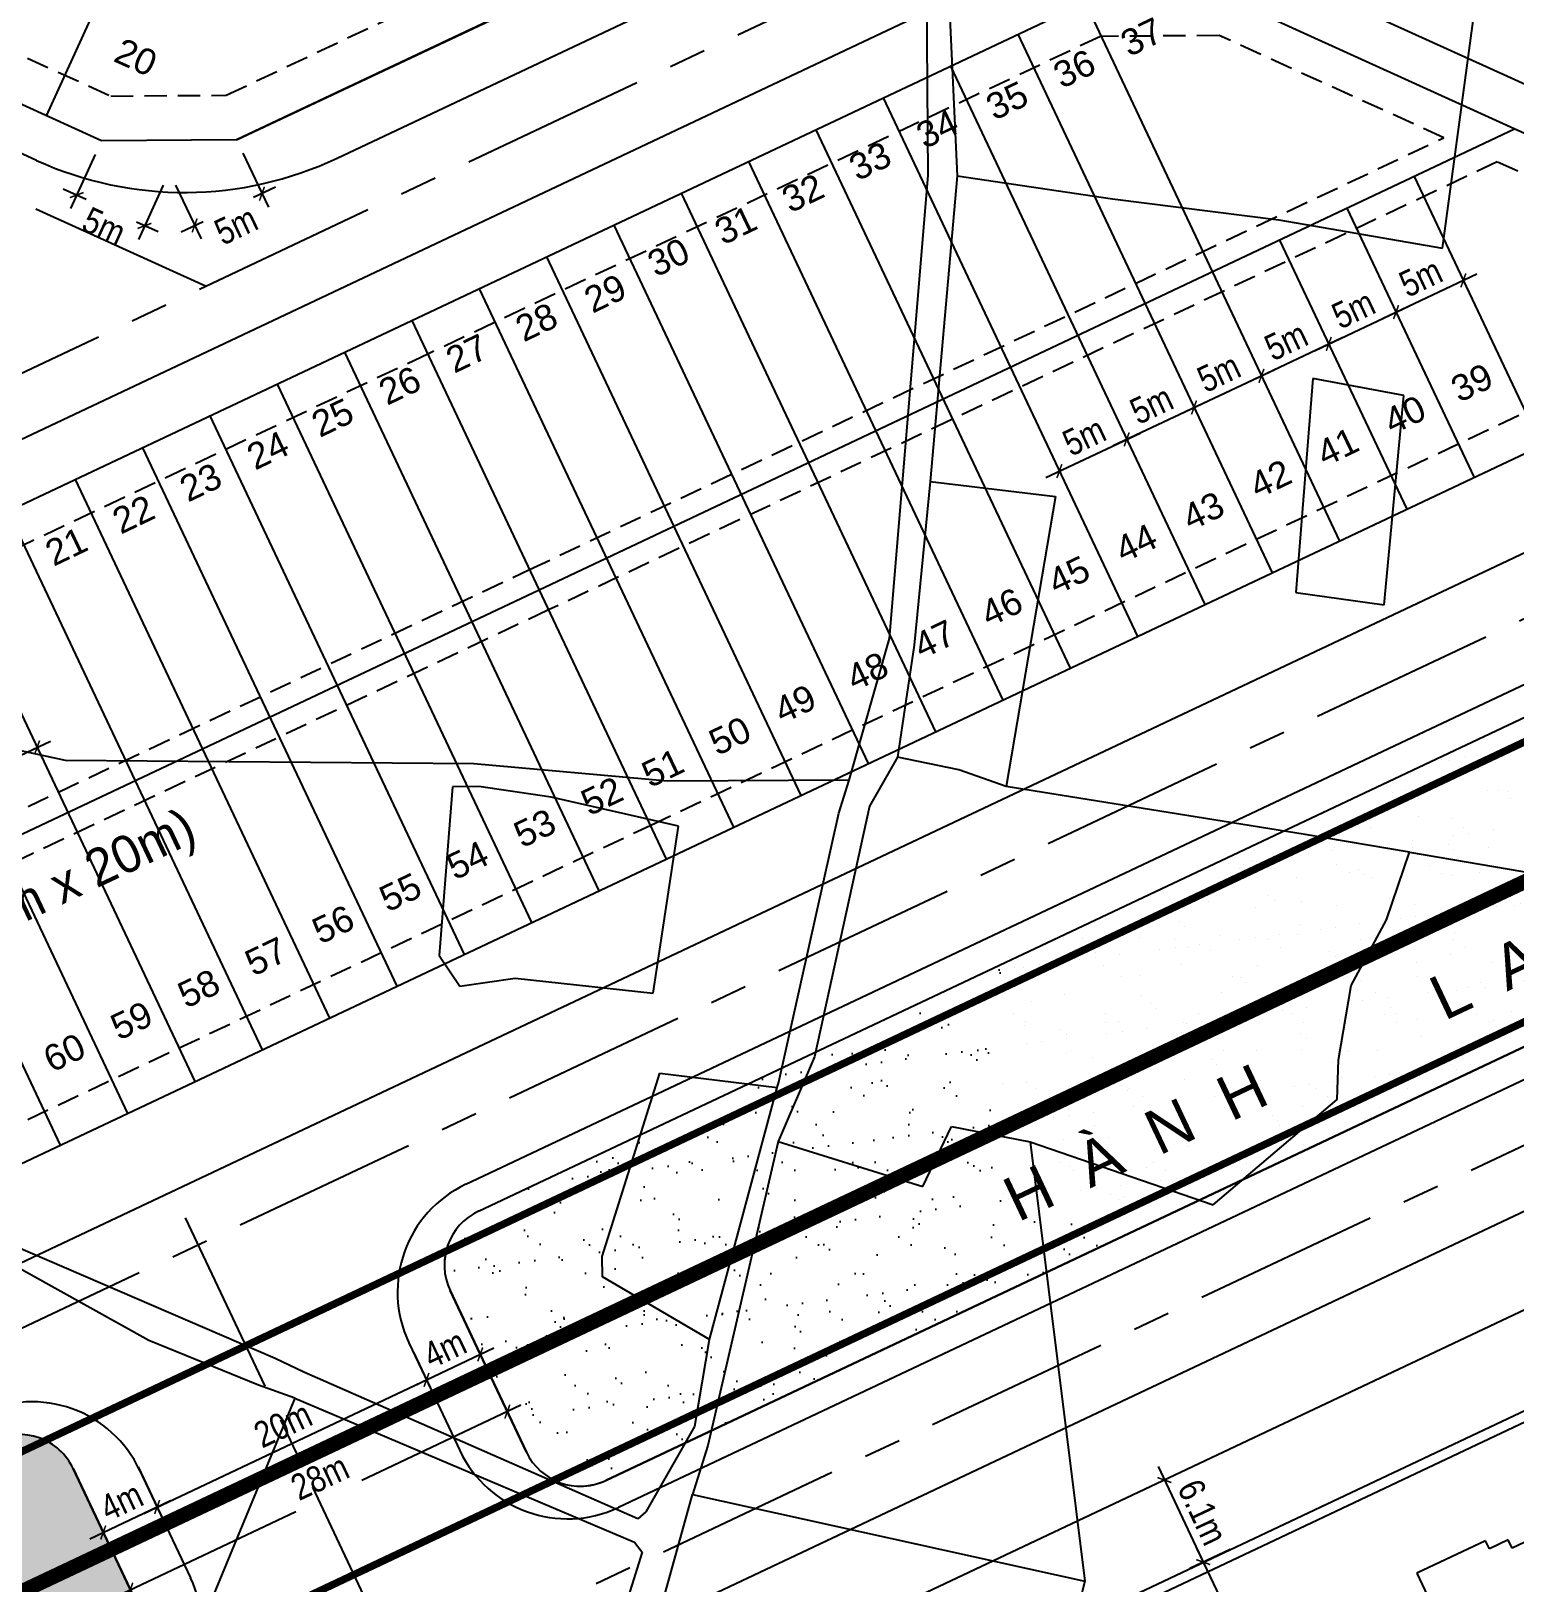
# Model space of a CAD drawing. Extents: x 597165 to 598689, y 1181586 to 1183364.
# Drawn here: x 597878.2 to 597977.8, y 1182843.1 to 1182947.3 of the extents above; entities that cross this region are included whole.
import ezdxf
from ezdxf.enums import TextEntityAlignment as Align

# ---------------------------------------------------------------- set-up
doc = ezdxf.new("R2010")
doc.units = 0
doc.header["$MEASUREMENT"] = 0
doc.linetypes.add('CENTER', pattern=[2, 1.25, -0.25, 0.25, -0.25])
doc.linetypes.add('DASHED', pattern=[0.75, 0.5, -0.25])
doc.layers.get('0').update_dxf_attribs({"linetype": 'CONTINUOUS'})
doc.layers.get('DEFPOINTS').update_dxf_attribs({"color": 8, "linetype": 'CONTINUOUS'})
for name, color, linetype in [('CGXD', 3, 'CONTINUOUS'), ('DIM-T', 7, 'CONTINUOUS'), ('DTEXT', 7, 'CONTINUOUS'), ('DTEXT-TENLO', 4, 'CONTINUOUS'), ('HA-CAY-XANH-KO', 3, 'CONTINUOUS'), ('NEN-HT', 8, 'CONTINUOUS'), ('NET-04', 4, 'CONTINUOUS'), ('NET-LENGOAI', 4, 'CONTINUOUS'), ('NET-LETRONG', 5, 'CONTINUOUS'), ('NET-LO-GIOI-DIEN-GIOI', 7, 'CENTER'), ('NET-PLO', 2, 'CONTINUOUS'), ('NET-RANH-DAT', 7, 'CONTINUOUS'), ('NET-TIM', 2, 'CENTER'), ('TEXT-SOLO', 7, 'CONTINUOUS')]:
    doc.layers.add(name, color=color, linetype=linetype)
doc.styles.add('AVO', font='VHELVEN.TTF')
doc.styles.add('VHEL-B', font='VHELVEB.TTF')
doc.styles.add('VHEL-C-R', font='VHELVCN.TTF')
doc.styles.add('VTIMES-R', font='VAPTIMN.TTF')
doc.dimstyles.new('TL1000', dxfattribs={"dimscale": 0, "dimtxt": 2, "dimasz": 0.7, "dimexe": 1, "dimexo": 1, "dimgap": 0.5, "dimtad": 1, "dimdec": 1, "dimzin": 12, "dimtxsty": 'VHEL-C-R', "dimblk1": 'ARCHTICK', "dimblk2": 'ARCHTICK', "dimsah": 1, "dimcen": -0.09, "dimdle": 1, "dimclrd": 256, "dimclre": 256, "dimclrt": 256, "dimazin": 3, "dimtfac": 0.005, "dimtdec": 1, "dimtix": 1, "dimtmove": 0, "dimatfit": 3, "dimtolj": 1, "dimtzin": 0})
pattern_1 = [(37.26582263, (0, 0), (-0.11023521, 3.854130278), [0, -3.04, 0, -3.4, 0, -3.25]), (7.26582263, (0, 0), (3.562592942, 5.629778284), [0, -1.64, 0, -2.74, 0, -1.05]), (327.26582263, (-2.46, 0.01), (6.228277961, -0.014137947), [0, -1, 0, -3.6, 0, -4.7]), (317.26582263, (-2.46, 0.01), (6.019377384, 1.73076346), [0, -0.5, 0, -2.36, 0, -2.7])]

# ---------------------------------------------------------------- blocks, each defined once
blk = doc.blocks.new('A$C48067FD1')
at = {"layer": 'NET-04', "linetype": 'CONTINUOUS'}
for p, q in [((2.2, 20), (3.6, 20)), ((2.2, 19.4), (2.2, 20)), ((3.6, 20.6), (11.6, 20.6)), ((3.6, 20), (3.6, 20.6)), ((11.6, 20.6), (11.6, 20)), ((11.6, 20), (13, 20)), ((13, 20), (13, 19.4)), ((17.4, 20), (18.8, 20)), ((17.4, 19.4), (17.4, 20)), ((18.8, 20.6), (26.8, 20.6)), ((18.8, 20), (18.8, 20.6)), ((26.8, 20.6), (26.8, 20)), ((26.8, 20), (28.2, 20)), ((28.2, 20), (28.2, 19.4)), ((1.4, 19.4), (2.2, 19.4)), ((1.4, 14.3), (1.4, 19.4)), ((13, 19.4), (13.8, 19.4)), ((13.8, 19.4), (13.8, 16.5)), ((16.6, 19.4), (17.4, 19.4)), ((16.6, 16.5), (16.6, 19.4)), ((28.2, 19.4), (29, 19.4)), ((29, 14.3), (29, 19.4)), ((13.8, 16.5), (16.6, 16.5)), ((0, 14.3), (1.4, 14.3)), ((0, 2.7), (0, 14.3)), ((30.4, 14.3), (29, 14.3)), ((30.4, 2.7), (30.4, 14.3)), ((1.4, 2.7), (0, 2.7)), ((1.4, 1.2), (1.4, 2.7)), ((11.8, 2.1), (11.8, 0)), ((18.6, 2.1), (11.8, 2.1)), ((18.6, 0), (18.6, 2.1)), ((29, 1.2), (29, 2.7)), ((29, 2.7), (30.4, 2.7)), ((5.3, 1.2), (1.4, 1.2)), ((5.3, 0.6), (5.3, 1.2)), ((25.1, 1.2), (25.1, 0.6)), ((29, 1.2), (25.1, 1.2)), ((6.7, 0.6), (5.3, 0.6)), ((6.7, 0), (6.7, 0.6)), ((23.7, 0.6), (23.7, 0)), ((25.1, 0.6), (23.7, 0.6)), ((11.8, 0), (6.7, 0)), ((23.7, 0), (18.6, 0))]:
    blk.add_line(p, q, dxfattribs=at)
blk = doc.blocks.new('_ARCHTICK')
at = {"color": 0, "linetype": 'BYBLOCK', "const_width": 0.15}
blk.add_lwpolyline([(-0.5, -0.5), (0.5, 0.5)], dxfattribs=at)
blk = doc.blocks.new('*D680')
at = {"linetype": 'BYBLOCK'}
for p, q in [((597868.79, 1182849.43), (597865.17, 1182847.72)), ((597865.65, 1182849.05), (597875.04, 1182829.16)), ((597877.33, 1182831.34), (597873.71, 1182829.64))]:
    blk.add_line(p, q, dxfattribs=at)
at = {"layer": 'DEFPOINTS', "color": 0, "linetype": 'BYBLOCK'}
for p in [(597869.69, 1182849.85), (597878.23, 1182831.77), (597874.62, 1182830.06)]:
    blk.add_point(p, dxfattribs=at)
at = {"linetype": 'BYBLOCK', "xscale": 0.7, "yscale": 0.7, "zscale": 0.7}
for p, rotation in [((597866.07, 1182848.15), 115.2825172527903), ((597874.62, 1182830.06), 295.2825172527903)]:
    blk.add_blockref('_ARCHTICK', p, dxfattribs=dict(at, rotation=rotation))
at = {"linetype": 'BYBLOCK', "insert": (597870.75, 1182842.76), "char_height": 1.75, "attachment_point": 5, "rotation": 295.2825, "style": 'VHEL-C-R'}
blk.add_mtext('\\A1;20m', dxfattribs=at)
blk = doc.blocks.new('*D669')
at = {"linetype": 'BYBLOCK'}
blk.add_line((597873.17, 1182896.64), (597879.5, 1182899.63), dxfattribs=at)
at = {"layer": 'DEFPOINTS', "color": 0, "linetype": 'BYBLOCK'}
for p in [(597878.59, 1182899.2), (597878.59, 1182899.2), (597874.07, 1182897.07)]:
    blk.add_point(p, dxfattribs=at)
at = {"linetype": 'BYBLOCK', "xscale": 0.7, "yscale": 0.7, "zscale": 0.7}
for p, rotation in [((597878.59, 1182899.2), 25.28251725573915), ((597874.07, 1182897.07), 205.2825172557392)]:
    blk.add_blockref('_ARCHTICK', p, dxfattribs=dict(at, rotation=rotation))
at = {"linetype": 'BYBLOCK', "insert": (597875.74, 1182899.39), "char_height": 1.75, "attachment_point": 5, "rotation": 25.2825, "style": 'VHEL-C-R'}
blk.add_mtext('\\A1;5m', dxfattribs=at)
blk = doc.blocks.new('*D668')
at = {"linetype": 'BYBLOCK'}
blk.add_line((597959.9, 1182923.74), (597966.23, 1182926.73), dxfattribs=at)
at = {"layer": 'DEFPOINTS', "color": 0, "linetype": 'BYBLOCK'}
for p in [(597965.33, 1182926.3), (597965.33, 1182926.3), (597960.81, 1182924.16)]:
    blk.add_point(p, dxfattribs=at)
at = {"linetype": 'BYBLOCK', "xscale": 0.7, "yscale": 0.7, "zscale": 0.7}
for p, rotation in [((597965.33, 1182926.3), 25.28251725573915), ((597960.81, 1182924.16), 205.2825172557392)]:
    blk.add_blockref('_ARCHTICK', p, dxfattribs=dict(at, rotation=rotation))
at = {"linetype": 'BYBLOCK', "insert": (597962.47, 1182926.49), "char_height": 1.75, "attachment_point": 5, "rotation": 25.2825, "style": 'VHEL-C-R'}
blk.add_mtext('\\A1;5m', dxfattribs=at)
blk = doc.blocks.new('*D667')
at = {"linetype": 'BYBLOCK'}
blk.add_line((597964.42, 1182925.87), (597970.75, 1182928.86), dxfattribs=at)
at = {"layer": 'DEFPOINTS', "color": 0, "linetype": 'BYBLOCK'}
for p in [(597969.85, 1182928.44), (597969.85, 1182928.44), (597965.33, 1182926.3)]:
    blk.add_point(p, dxfattribs=at)
at = {"linetype": 'BYBLOCK', "xscale": 0.7, "yscale": 0.7, "zscale": 0.7}
for p, rotation in [((597969.85, 1182928.44), 25.28251725573915), ((597965.33, 1182926.3), 205.2825172557392)]:
    blk.add_blockref('_ARCHTICK', p, dxfattribs=dict(at, rotation=rotation))
at = {"linetype": 'BYBLOCK', "insert": (597966.99, 1182928.63), "char_height": 1.75, "attachment_point": 5, "rotation": 25.2825, "style": 'VHEL-C-R'}
blk.add_mtext('\\A1;5m', dxfattribs=at)
blk = doc.blocks.new('*D666')
at = {"linetype": 'BYBLOCK'}
blk.add_line((597968.94, 1182928.01), (597975.27, 1182931), dxfattribs=at)
at = {"layer": 'DEFPOINTS', "color": 0, "linetype": 'BYBLOCK'}
for p in [(597974.37, 1182930.57), (597974.37, 1182930.57), (597969.85, 1182928.44)]:
    blk.add_point(p, dxfattribs=at)
at = {"linetype": 'BYBLOCK', "xscale": 0.7, "yscale": 0.7, "zscale": 0.7}
for p, rotation in [((597974.37, 1182930.57), 25.28251725573915), ((597969.85, 1182928.44), 205.2825172557392)]:
    blk.add_blockref('_ARCHTICK', p, dxfattribs=dict(at, rotation=rotation))
at = {"linetype": 'BYBLOCK', "insert": (597971.51, 1182930.76), "char_height": 1.75, "attachment_point": 5, "rotation": 25.2825, "style": 'VHEL-C-R'}
blk.add_mtext('\\A1;5m', dxfattribs=at)
blk = doc.blocks.new('*D665')
at = {"linetype": 'BYBLOCK'}
blk.add_line((597946.34, 1182917.33), (597952.67, 1182920.32), dxfattribs=at)
at = {"layer": 'DEFPOINTS', "color": 0, "linetype": 'BYBLOCK'}
for p in [(597951.76, 1182919.89), (597951.76, 1182919.89), (597947.24, 1182917.76)]:
    blk.add_point(p, dxfattribs=at)
at = {"linetype": 'BYBLOCK', "xscale": 0.7, "yscale": 0.7, "zscale": 0.7}
for p, rotation in [((597951.76, 1182919.89), 25.28251725573915), ((597947.24, 1182917.76), 205.2825172557392)]:
    blk.add_blockref('_ARCHTICK', p, dxfattribs=dict(at, rotation=rotation))
at = {"linetype": 'BYBLOCK', "insert": (597948.91, 1182920.09), "char_height": 1.75, "attachment_point": 5, "rotation": 25.2825, "style": 'VHEL-C-R'}
blk.add_mtext('\\A1;5m', dxfattribs=at)
blk = doc.blocks.new('*D664')
at = {"linetype": 'BYBLOCK'}
blk.add_line((597950.86, 1182919.47), (597957.19, 1182922.46), dxfattribs=at)
at = {"layer": 'DEFPOINTS', "color": 0, "linetype": 'BYBLOCK'}
for p in [(597956.28, 1182922.03), (597956.28, 1182922.03), (597951.76, 1182919.89)]:
    blk.add_point(p, dxfattribs=at)
at = {"linetype": 'BYBLOCK', "xscale": 0.7, "yscale": 0.7, "zscale": 0.7}
for p, rotation in [((597956.28, 1182922.03), 25.28251725573915), ((597951.76, 1182919.89), 205.2825172557392)]:
    blk.add_blockref('_ARCHTICK', p, dxfattribs=dict(at, rotation=rotation))
at = {"linetype": 'BYBLOCK', "insert": (597953.43, 1182922.22), "char_height": 1.75, "attachment_point": 5, "rotation": 25.2825, "style": 'VHEL-C-R'}
blk.add_mtext('\\A1;5m', dxfattribs=at)
blk = doc.blocks.new('*D663')
at = {"linetype": 'BYBLOCK'}
blk.add_line((597955.38, 1182921.6), (597961.71, 1182924.59), dxfattribs=at)
at = {"layer": 'DEFPOINTS', "color": 0, "linetype": 'BYBLOCK'}
for p in [(597960.81, 1182924.16), (597960.81, 1182924.16), (597956.28, 1182922.03)]:
    blk.add_point(p, dxfattribs=at)
at = {"linetype": 'BYBLOCK', "xscale": 0.7, "yscale": 0.7, "zscale": 0.7}
for p, rotation in [((597960.81, 1182924.16), 25.28251725573915), ((597956.28, 1182922.03), 205.2825172557392)]:
    blk.add_blockref('_ARCHTICK', p, dxfattribs=dict(at, rotation=rotation))
at = {"linetype": 'BYBLOCK', "insert": (597957.95, 1182924.36), "char_height": 1.75, "attachment_point": 5, "rotation": 25.2825, "style": 'VHEL-C-R'}
blk.add_mtext('\\A1;5m', dxfattribs=at)
blk = doc.blocks.new('*D545')
at = {"linetype": 'BYBLOCK'}
for p, q in [((597892.41, 1182939.11), (597894.12, 1182935.49)), ((597887.89, 1182936.97), (597889.6, 1182933.35)), ((597894.59, 1182936.82), (597893.12, 1182936.13)), ((597888.26, 1182933.83), (597889.75, 1182934.53))]:
    blk.add_line(p, q, dxfattribs=at)
at = {"layer": 'DEFPOINTS', "color": 0, "linetype": 'BYBLOCK'}
for p in [(597891.98, 1182940.01), (597887.46, 1182937.87), (597889.17, 1182934.26)]:
    blk.add_point(p, dxfattribs=at)
at = {"linetype": 'BYBLOCK', "xscale": 0.7, "yscale": 0.7, "zscale": 0.7}
for p, rotation in [((597893.69, 1182936.39), 25.28251725332665), ((597889.17, 1182934.26), 205.2825172533267)]:
    blk.add_blockref('_ARCHTICK', p, dxfattribs=dict(at, rotation=rotation))
at = {"linetype": 'BYBLOCK', "insert": (597891.95, 1182934.26), "char_height": 1.75, "attachment_point": 5, "rotation": 25.2825, "style": 'VHEL-C-R'}
blk.add_mtext('\\A1;5m', dxfattribs=at)
blk = doc.blocks.new('*D544')
at = {"linetype": 'BYBLOCK'}
for p, q in [((597882.49, 1182939.03), (597880.84, 1182935.39)), ((597880.34, 1182936.72), (597881.88, 1182936.02)), ((597887.05, 1182936.96), (597885.39, 1182933.32)), ((597886.71, 1182933.82), (597885.27, 1182934.48))]:
    blk.add_line(p, q, dxfattribs=at)
at = {"layer": 'DEFPOINTS', "color": 0, "linetype": 'BYBLOCK'}
for p in [(597882.91, 1182939.94), (597887.46, 1182937.87), (597881.25, 1182936.3)]:
    blk.add_point(p, dxfattribs=at)
at = {"linetype": 'BYBLOCK', "xscale": 0.7, "yscale": 0.7, "zscale": 0.7}
for p, rotation in [((597881.25, 1182936.3), 155.5524836866767), ((597885.8, 1182934.23), 335.5524836866767)]:
    blk.add_blockref('_ARCHTICK', p, dxfattribs=dict(at, rotation=rotation))
at = {"linetype": 'BYBLOCK', "insert": (597883.09, 1182934.19), "char_height": 1.75, "attachment_point": 5, "rotation": 335.5525, "style": 'VHEL-C-R'}
blk.add_mtext('\\A1;5m', dxfattribs=at)
blk = doc.blocks.new('*D531')
at = {"linetype": 'BYBLOCK'}
for p, q in [((597885.37, 1182850.9), (597887.08, 1182847.29)), ((597881.75, 1182849.19), (597883.46, 1182845.58)), ((597882.13, 1182846.05), (597887.55, 1182848.62))]:
    blk.add_line(p, q, dxfattribs=at)
at = {"layer": 'DEFPOINTS', "color": 0, "linetype": 'BYBLOCK'}
for p in [(597884.94, 1182851.81), (597881.33, 1182850.1), (597886.65, 1182848.19)]:
    blk.add_point(p, dxfattribs=at)
at = {"linetype": 'BYBLOCK', "xscale": 0.7, "yscale": 0.7, "zscale": 0.7}
for p, rotation in [((597886.65, 1182848.19), 25.2825172586635), ((597883.03, 1182846.48), 205.2825172586635)]:
    blk.add_blockref('_ARCHTICK', p, dxfattribs=dict(at, rotation=rotation))
at = {"linetype": 'BYBLOCK', "insert": (597884.25, 1182848.58), "char_height": 1.75, "attachment_point": 5, "rotation": 25.2825, "style": 'VHEL-C-R'}
blk.add_mtext('\\A1;4m', dxfattribs=at)
blk = doc.blocks.new('*D530')
at = {"linetype": 'BYBLOCK'}
for p, q in [((597903.86, 1182858.6), (597905.17, 1182855.83)), ((597885.75, 1182847.76), (597905.64, 1182857.16))]:
    blk.add_line(p, q, dxfattribs=at)
at = {"layer": 'DEFPOINTS', "color": 0, "linetype": 'BYBLOCK'}
for p in [(597903.43, 1182859.5), (597904.74, 1182856.73), (597884.94, 1182851.81)]:
    blk.add_point(p, dxfattribs=at)
at = {"linetype": 'BYBLOCK', "xscale": 0.7, "yscale": 0.7, "zscale": 0.7}
for p, rotation in [((597904.74, 1182856.73), 25.2825172586635), ((597886.65, 1182848.19), 205.2825172586635)]:
    blk.add_blockref('_ARCHTICK', p, dxfattribs=dict(at, rotation=rotation))
at = {"linetype": 'BYBLOCK', "insert": (597895.1, 1182853.72), "char_height": 1.75, "attachment_point": 5, "rotation": 25.2825, "style": 'VHEL-C-R'}
blk.add_mtext('\\A1;20m', dxfattribs=at)
blk = doc.blocks.new('*D529')
at = {"linetype": 'BYBLOCK'}
for p, q in [((597907.07, 1182861.15), (597908.78, 1182857.54)), ((597903.84, 1182856.31), (597909.26, 1182858.87))]:
    blk.add_line(p, q, dxfattribs=at)
at = {"layer": 'DEFPOINTS', "color": 0, "linetype": 'BYBLOCK'}
for p in [(597906.64, 1182862.06), (597903.43, 1182859.5), (597908.35, 1182858.44)]:
    blk.add_point(p, dxfattribs=at)
at = {"linetype": 'BYBLOCK', "xscale": 0.7, "yscale": 0.7, "zscale": 0.7}
for p, rotation in [((597908.35, 1182858.44), 25.2825172586635), ((597904.74, 1182856.73), 205.2825172586635)]:
    blk.add_blockref('_ARCHTICK', p, dxfattribs=dict(at, rotation=rotation))
at = {"linetype": 'BYBLOCK', "insert": (597905.96, 1182858.83), "char_height": 1.75, "attachment_point": 5, "rotation": 25.2825, "style": 'VHEL-C-R'}
blk.add_mtext('\\A1;4m', dxfattribs=at)
blk = doc.blocks.new('*D528')
at = {"linetype": 'BYBLOCK'}
for p, q in [((597907.07, 1182861.15), (597910.59, 1182853.69)), ((597911.07, 1182855.02), (597900.4, 1182849.98)), ((597881.75, 1182849.19), (597885.28, 1182841.73)), ((597883.94, 1182842.21), (597895.96, 1182847.89))]:
    blk.add_line(p, q, dxfattribs=at)
at = {"layer": 'DEFPOINTS', "color": 0, "linetype": 'BYBLOCK'}
for p in [(597906.64, 1182862.06), (597910.17, 1182854.6), (597881.33, 1182850.1)]:
    blk.add_point(p, dxfattribs=at)
at = {"linetype": 'BYBLOCK', "xscale": 0.7, "yscale": 0.7, "zscale": 0.7}
for p, rotation in [((597910.17, 1182854.6), 25.28251725243996), ((597884.85, 1182842.64), 205.28251725244)]:
    blk.add_blockref('_ARCHTICK', p, dxfattribs=dict(at, rotation=rotation))
at = {"linetype": 'BYBLOCK', "insert": (597897.58, 1182850.19), "char_height": 1.75, "attachment_point": 5, "rotation": 25.2825, "style": 'VHEL-C-R'}
blk.add_mtext('\\A1;28m', dxfattribs=at)
blk = doc.blocks.new('*D1172')
at = {"linetype": 'BYBLOCK'}
for p, q in [((597953.87, 1182850.91), (597957.33, 1182843.58)), ((597955.19, 1182850.43), (597955.2, 1182850.43)), ((597957.8, 1182844.91), (597957.81, 1182844.91))]:
    blk.add_line(p, q, dxfattribs=at)
at = {"layer": 'DEFPOINTS', "color": 0, "linetype": 'BYBLOCK'}
for p in [(597954.29, 1182850), (597956.89, 1182844.48), (597956.9, 1182844.49)]:
    blk.add_point(p, dxfattribs=at)
at = {"linetype": 'BYBLOCK', "xscale": 0.7, "yscale": 0.7, "zscale": 0.7}
for p, rotation in [((597954.3, 1182850), 115.28251725415), ((597956.9, 1182844.49), 295.28251725415)]:
    blk.add_blockref('_ARCHTICK', p, dxfattribs=dict(at, rotation=rotation))
at = {"linetype": 'BYBLOCK', "insert": (597956.86, 1182847.84), "char_height": 1.75, "attachment_point": 5, "rotation": 295.2825, "style": 'VHEL-C-R'}
blk.add_mtext('\\A1;6.1m', dxfattribs=at)
blk = doc.blocks.new('*D1059')
at = {"linetype": 'BYBLOCK'}
for p, q in [((597956.48, 1182845.39), (597991.41, 1182771.43)), ((597958.71, 1182845.34), (597956, 1182844.06)), ((597992.79, 1182773.19), (597990.08, 1182771.9))]:
    blk.add_line(p, q, dxfattribs=at)
at = {"layer": 'DEFPOINTS', "color": 0, "linetype": 'BYBLOCK'}
for p in [(597959.62, 1182845.77), (597993.7, 1182773.61), (597990.98, 1182772.33)]:
    blk.add_point(p, dxfattribs=at)
at = {"linetype": 'BYBLOCK', "xscale": 0.7, "yscale": 0.7, "zscale": 0.7}
for p, rotation in [((597956.9, 1182844.49), 115.2825172540889), ((597990.98, 1182772.33), 295.282517254089)]:
    blk.add_blockref('_ARCHTICK', p, dxfattribs=dict(at, rotation=rotation))
at = {"linetype": 'BYBLOCK', "insert": (597975.2, 1182809), "char_height": 1.75, "attachment_point": 5, "rotation": 295.2825, "style": 'VHEL-C-R'}
blk.add_mtext('\\A1;79.8m', dxfattribs=at)

msp = doc.modelspace()

# ---------------------------------------------------------------- hatches: boundary and pattern name
at = {"layer": 'HA-CAY-XANH-KO'}
h = msp.add_hatch(dxfattribs=at)
h.set_pattern_fill('AR-SAND', color=256, scale=2, angle=359.765823, style=0)
h.set_pattern_definition(pattern_1)
h.paths.add_polyline_path([(598082.6448, 1182939.3787, 0.41421224), (598069.3319, 1182944.15), (598048.3124, 1182934.2219, 0.02546966), (598050.8535, 1182924.3629)])
h.paths.add_polyline_path([(598050.8535, 1182924.3629, 0.02511274), (598054.3279, 1182914.9446), (598077.8735, 1182926.0657, 0.41421489), (598082.6448, 1182939.3787)])
h.paths.add_polyline_path([(597944.5058, 1182865.2579), (598087.8714, 1182932.973), (598084.9217, 1182939.2181), (597941.5561, 1182871.503)], flags=9)
h = msp.add_hatch(dxfattribs=at)
h.set_pattern_fill('AR-SAND', color=256, scale=2, angle=359.765823, style=0)
h.set_pattern_definition(pattern_1)
h.paths.add_polyline_path([(598025.4935, 1182923.4441), (598035.4046, 1182906.0066), (598054.3279, 1182914.9446, -0.05061477), (598048.3124, 1182934.2219)], flags=17)
h.paths.add_polyline_path([(597944.5058, 1182865.2579), (598087.8714, 1182932.973), (598084.9217, 1182939.2181), (597941.5561, 1182871.503)], flags=9)
h = msp.add_hatch(dxfattribs=at)
h.set_pattern_fill('AR-SAND', color=256, scale=2, angle=359.765823, style=0)
h.set_pattern_definition(pattern_1)
h.paths.add_polyline_path([(597908.2319, 1182868.0585, 0.41421356), (597906.3234, 1182862.7333), (597908.8858, 1182857.308), (597911.4483, 1182851.8828, 0.29013232), (597915.0651, 1182849.5911, 0.00000458), (597915.0652, 1182849.5911, 0.11076471), (597916.7735, 1182849.9742), (598038.4375, 1182907.4391, -0.05033589), (598028.2419, 1182924.7422)])
h = msp.add_hatch(dxfattribs=at)
h.set_pattern_fill('AR-SAND', color=256, scale=2, angle=359.765823, style=0)
h.set_pattern_definition(pattern_1)
edge = h.paths.add_edge_path()
edge.add_arc((597689.012, 1182746.8206), 4, 205.282517, 295.282517)
edge.add_line((597690.7203, 1182743.2037), (597884.2218, 1182834.5993))
edge.add_arc((597882.5135, 1182838.2161), 4, 295.282517, 385.282517)
edge.add_line((597886.1304, 1182839.9245), (597881.0054, 1182850.775))
edge.add_arc((597877.3885, 1182849.0667), 4, 25.282517, 115.282517)
edge.add_line((597875.6802, 1182852.6835), (597682.1786, 1182761.288))
edge.add_arc((597683.887, 1182757.6711), 4, 115.282517, 205.282517)
edge.add_line((597680.2701, 1182755.9628), (597682.8326, 1182750.5375))
edge.add_line((597682.8326, 1182750.5375), (597685.3951, 1182745.1123))

# ---------------------------------------------------------------- linework, layer by layer
at = {"layer": 'CGXD', "linetype": 'DASHED', "ltscale": 3}
for points in [[(597770.6029, 1183010.7728), (597765.737, 1183000.0696), (597767.3469, 1182995.7757), (597883.5474, 1182942.9486), (597891.2975, 1182943.005), (597905.2115, 1182949.577)], [(597973.0614, 1182940.1516), (597957.9705, 1182947.0122), (597950, 1182946.9541), (597904.8236, 1182925.6161), (597846.7389, 1182898.1813), (597788.2122, 1182870.5377), (597786.5253, 1182865.8309), (597791.8487, 1182854.5604), (597853.5722, 1182883.7139), (597911.6569, 1182911.1487)], [(597919.7714, 1182893.9687), (597988.3135, 1182926.3428), (597988.2632, 1182933.2405), (597976.6406, 1182938.5244), (597912.9381, 1182908.4361), (597854.8534, 1182881.0013), (597793.1299, 1182851.8477), (597798.4533, 1182840.5772), (597803.1601, 1182838.8903), (597861.6867, 1182866.5339)]]:
    msp.add_lwpolyline(points, close=True, dxfattribs=at)
at = {"layer": 'NEN-HT', "linetype": 'CONTINUOUS'}
for p, q in [((597972.97, 1182932.73), (597978.67, 1182974.91)), ((597938.42, 1182937.61), (597938.32, 1182954.34)), ((597939.63, 1182954.06), (597940.37, 1182937.59)), ((597935.84, 1182906.52), (597938.42, 1182937.61)), ((597940.37, 1182937.59), (597938.56, 1182917.06)), ((597940.37, 1182937.59), (597950.8, 1182936.04)), ((597950.8, 1182936.04), (597961.97, 1182934.64)), ((597961.97, 1182934.64), (597972.97, 1182932.73)), ((597964.27, 1182923.98), (597963.13, 1182909.61)), ((597970.37, 1182922.84), (597964.27, 1182923.98)), ((597969.05, 1182908.77), (597970.37, 1182922.84)), ((597938.56, 1182917.06), (597937.48, 1182906.07)), ((597938.56, 1182917.06), (597946.97, 1182916.05)), ((597946.97, 1182916.05), (597943.66, 1182896.58)), ((597963.13, 1182909.61), (597969.05, 1182908.77)), ((597933.12, 1182897.01), (597935.84, 1182906.52)), ((597937.48, 1182906.07), (597936.37, 1182898.54)), ((597880.49, 1182898.33), (597868.67, 1182900.9)), ((597936.37, 1182898.54), (597934.48, 1182895.27)), ((597940.48, 1182897.7), (597936.37, 1182898.54)), ((597907.92, 1182898.1), (597880.49, 1182898.33)), ((597920.92, 1182896.93), (597907.92, 1182898.1)), ((597943.66, 1182896.58), (597940.48, 1182897.7)), ((597906.49, 1182896.56), (597905.59, 1182885.24)), ((597908.26, 1182896.58), (597906.49, 1182896.56)), ((597913.12, 1182895.87), (597908.26, 1182896.58)), ((597933.12, 1182897.01), (597920.92, 1182896.93)), ((597932.42, 1182894.78), (597933.12, 1182897.01)), ((597963.74, 1182893.36), (597943.66, 1182896.58)), ((597921.66, 1182893.92), (597913.12, 1182895.87)), ((597928.39, 1182876.74), (597932.42, 1182894.78)), ((597934.48, 1182895.27), (597930.8, 1182878.43)), ((597919.96, 1182882.71), (597921.66, 1182893.92)), ((597970.76, 1182892.17), (597963.74, 1182893.36)), ((597969.2, 1182887.62), (597970.76, 1182892.17)), ((597970.76, 1182892.17), (597985.79, 1182889.61)), ((597966.83, 1182883.21), (597969.2, 1182887.62)), ((597905.59, 1182885.24), (597906.97, 1182883.18)), ((597906.97, 1182883.18), (597910.7, 1182883.71)), ((597910.7, 1182883.71), (597919.96, 1182882.71)), ((597965.99, 1182878.23), (597966.83, 1182883.21)), ((597930.8, 1182878.43), (597928.36, 1182872.73)), ((597965.89, 1182875.57), (597965.99, 1182878.23)), ((597916.54, 1182865.02), (597920.4, 1182877.32)), ((597920.4, 1182877.32), (597928.29, 1182876.37)), ((597928.29, 1182876.37), (597928.39, 1182876.74)), ((597923.74, 1182859.43), (597928.29, 1182876.37)), ((597957.57, 1182868.48), (597965.89, 1182875.57)), ((597938.08, 1182869.72), (597939.99, 1182873.75)), ((597939.99, 1182873.75), (597945.27, 1182872.72)), ((597928.36, 1182872.73), (597923.63, 1182852.33)), ((597928.36, 1182872.73), (597938.08, 1182869.72)), ((597945.27, 1182872.72), (597957.57, 1182868.48)), ((597945.27, 1182872.72), (597948.96, 1182843.2)), ((597894.58, 1182858.17), (597863.14, 1182871.71)), ((597886.1, 1182859.38), (597875.58, 1182865.22)), ((597916.56, 1182863.65), (597916.54, 1182865.02)), ((597923.74, 1182859.43), (597916.56, 1182863.65)), ((597893.46, 1182856.37), (597886.1, 1182859.38)), ((597923.73, 1182859.42), (597922.73, 1182853.59)), ((597923.74, 1182859.43), (597923.73, 1182859.42)), ((597896.51, 1182857.25), (597894.58, 1182858.17)), ((597918.93, 1182847.4), (597896.51, 1182857.25)), ((597895.89, 1182855.49), (597893.46, 1182856.37)), ((597895.89, 1182855.49), (597888.96, 1182838.73)), ((597895.89, 1182855.49), (597918.7, 1182845.82)), ((597922.73, 1182853.59), (597919.48, 1182847.86)), ((597923.63, 1182852.33), (597922.6, 1182849.04)), ((597920.66, 1182842), (597922.6, 1182849.04)), ((597922.6, 1182849.04), (597948.96, 1182843.2)), ((597919.48, 1182847.86), (597918.93, 1182847.4)), ((597918.7, 1182845.82), (597919.22, 1182845.16)), ((597919.22, 1182845.16), (597879.42, 1182717.18)), ((597948.96, 1182843.2), (597947.11, 1182836.05))]:
    msp.add_line(p, q, dxfattribs=at)
at = {"layer": 'NET-04', "color": 2}
msp.add_line((597923.9515, 1182828.9234), (598061.6631, 1182893.968), dxfattribs=at)
at = {"layer": 'NET-04'}
msp.add_line((597924.8834, 1182828.5894), (598060.6962, 1182892.7371), dxfattribs=at)
at = {"layer": 'NET-LENGOAI', "ltscale": 20}
for p, q in [((597878.5514, 1182938.6289), (597763.7326, 1182990.8279)), ((597898.734, 1182938.776), (597927.5812, 1182952.4012)), ((597784.4999, 1182875.9729), (597942.6773, 1182950.684)), ((597996.6749, 1182935.4581), (597962.8599, 1182950.8311)), ((597907.3777, 1182869.8669), (598068.4777, 1182945.9584)), ((598078.7277, 1182924.2573), (597917.6277, 1182848.1658)), ((597805.854, 1182830.7622), (597996.7807, 1182920.9416)), ((597992.025, 1182874.458), (597916.9754, 1182839.0102)), ((597903.5607, 1182859.2166), (597905.269, 1182855.5997)), ((597905.269, 1182855.5997), (597906.9773, 1182851.9829)), ((597885.4764, 1182850.6749), (597888.8931, 1182843.4412))]:
    msp.add_line(p, q, dxfattribs=at)
for centre, radius, start, end in [((597888.4841, 1182960.4771), 24, 245.552484, 295.282517), ((597910.7944, 1182862.6332), 8, 115.282517, 205.282517), ((597878.2427, 1182847.2583), 8, 25.282517, 115.282517), ((597914.211, 1182855.3995), 8, 205.282517, 295.282517), ((597881.6594, 1182840.0246), 8, 295.282517, 25.282517)]:
    msp.add_arc(centre, radius, start, end, dxfattribs=at)
at = {"layer": 'NET-LETRONG', "ltscale": 20}
for p, q in [((597882.9079, 1182939.9438), (597764.9741, 1182993.5589)), ((597990.7515, 1182934.8555), (597958.5035, 1182949.5161)), ((597891.9807, 1182940.0099), (597882.9079, 1182939.9438))]:
    msp.add_line(p, q, dxfattribs=at)
at = {"layer": 'NET-LETRONG'}
for p, q in [((597891.9807, 1182940.0099), (597924.0117, 1182955.1389)), ((597924.0117, 1182955.1389), (597891.9807, 1182940.0099)), ((597903.7559, 1182927.8767), (597949.4307, 1182949.45)), ((597908.2319, 1182868.0585), (598069.3319, 1182944.15)), ((597844.982, 1182900.1163), (597903.7559, 1182927.8767)), ((598077.8735, 1182926.0657), (597916.7735, 1182849.9742)), ((597916.7735, 1182849.9742), (598077.8735, 1182926.0657)), ((597920.8391, 1182891.7082), (597990.825, 1182924.7642)), ((597862.0653, 1182863.9478), (597920.8391, 1182891.7082)), ((598012.6718, 1182877.5744), (597920.4421, 1182834.012)), ((597905.9402, 1182864.4417), (597905.9402, 1182864.4416)), ((597906.3234, 1182862.7333), (597908.8858, 1182857.308)), ((597908.8858, 1182857.308), (597906.3234, 1182862.7333)), ((597908.8858, 1182857.308), (597911.4483, 1182851.8828)), ((597911.4483, 1182851.8828), (597908.8858, 1182857.308)), ((597881.0054, 1182850.775), (597886.1304, 1182839.9245)), ((597886.1304, 1182839.9245), (597881.0054, 1182850.775))]:
    msp.add_line(p, q, dxfattribs=at)
for centre, start, end in [((597909.9402, 1182864.4416), 115.282517, 205.282517), ((597909.9402, 1182864.4416), 166.60033, 179.999973), ((597909.9402, 1182864.4416), 166.60033, 179.999781), ((597909.9402, 1182864.4416), 166.60033, 180.000656), ((597909.9402, 1182864.4416), 179.999836, 180.000164), ((597909.9402, 1182864.4416), 180.000076, 180.000623), ((597877.3885, 1182849.0667), 25.282517, 115.282517), ((597915.0652, 1182853.5911), 205.282517, 295.282517), ((597915.0652, 1182853.5911), 270, 295.282517)]:
    msp.add_arc(centre, 4, start, end, dxfattribs=at)
at = {"layer": 'NET-LO-GIOI-DIEN-GIOI', "ltscale": 20, "const_width": 0.5}
for points in [[(598248.7143, 1183027.2178), (597268.9157, 1182564.4349)], [(598255.9747, 1183011.8462), (597276.1761, 1182549.0632)]]:
    msp.add_lwpolyline(points, dxfattribs=at)
at = {"layer": 'NET-PLO'}
for p, q in [((597879.2219, 1182941.6196), (597895.7763, 1182978.0332)), ((597948.9665, 1182949.2308), (597966.0498, 1182913.0623)), ((597944.4454, 1182947.0954), (597961.5287, 1182910.9268)), ((597939.9244, 1182944.96), (597957.0077, 1182908.7914)), ((597935.4033, 1182942.8245), (597952.4866, 1182906.656)), ((597930.8822, 1182940.6891), (597947.9655, 1182904.5206)), ((597926.3612, 1182938.5537), (597943.4445, 1182902.3852)), ((597971.0713, 1182937.5527), (597979.613, 1182919.4685)), ((597921.8401, 1182936.4183), (597938.9234, 1182900.2498)), ((597966.5503, 1182935.4173), (597975.0919, 1182917.3331)), ((597917.3191, 1182934.2829), (597934.4023, 1182898.1144)), ((597962.0292, 1182933.2819), (597970.5709, 1182915.1977)), ((597912.798, 1182932.1475), (597929.8813, 1182895.979)), ((597908.2769, 1182930.0121), (597925.3602, 1182893.8436)), ((597903.7559, 1182927.8767), (597920.8391, 1182891.7082)), ((597899.2348, 1182925.7413), (597916.3181, 1182889.5728)), ((597894.7137, 1182923.6059), (597911.797, 1182887.4373)), ((597890.1927, 1182921.4704), (597907.2759, 1182885.3019)), ((597885.6716, 1182919.335), (597902.7549, 1182883.1665)), ((597881.1505, 1182917.1996), (597898.2338, 1182881.0311)), ((597876.6295, 1182915.0642), (597893.7128, 1182878.8957)), ((597872.1084, 1182912.9288), (597889.1917, 1182876.7603)), ((597867.5873, 1182910.7934), (597884.6706, 1182874.6249)), ((597863.0663, 1182908.658), (597880.1496, 1182872.4895))]:
    msp.add_line(p, q, dxfattribs=at)
msp.add_lwpolyline([(597790.2288, 1182852.1364), (597854.2128, 1182882.3576), (597912.2975, 1182909.7924), (597977.8137, 1182940.7373)], dxfattribs=at)
at = {"layer": 'NET-RANH-DAT', "color": 1, "linetype": 'DASHED', "ltscale": 20, "const_width": 1, "flags": 128}
msp.add_lwpolyline([(598126.1169, 1182959.9116), (597667.9131, 1182743.4907), (597347.4026, 1182592.1057)], dxfattribs=at)
at = {"layer": 'NET-TIM', "ltscale": 10}
for p, q in [((597889.894, 1182930.1769), (597752.4772, 1182992.6493)), ((597295.449, 1182585.2617), (598110.7818, 1182970.3634)), ((597636.309, 1182810.4024), (597951.5174, 1182959.2831)), ((598148.9609, 1182953.0064), (597309.1156, 1182556.3269)), ((597888.5394, 1182867.6047), (597903.0602, 1182836.8615))]:
    msp.add_line(p, q, dxfattribs=at)

# ---------------------------------------------------------------- block references
at = {"layer": 'NET-04', "xscale": -1, "rotation": 205.2825172544089}
msp.add_blockref('A$C48067FD1', (597954.4341, 1182835.8008), dxfattribs=at)

# ---------------------------------------------------------------- texts
at = {"layer": 'DTEXT', "style": 'VHEL-B'}
msp.add_text('H  AØ  N  H           L  A  N  G               T  U  Y  EÁ  N         Ñ  I  EÄ  N       1  1  0   K V', height=3, rotation=25.282517, dxfattribs=at).set_placement((597944.457, 1182867.2934))
at = {"layer": 'DTEXT-TENLO', "style": 'VTIMES-R'}
msp.add_text('( 77 Loâ 5m x 20m)', height=2.5, rotation=25.282517, dxfattribs=at).set_placement((597877.204, 1182887.191), align=Align.CENTER)
at = {"layer": 'TEXT-SOLO', "color": 3, "style": 'AVO'}
for s, rotation, p in [('37', 25.516695, (597953.1407, 1182946.1382)), ('20', 335.786661, (597884.8698, 1182944.7636)), ('36', 25.516695, (597948.6196, 1182944.0028)), ('35', 25.516695, (597944.0986, 1182941.8674)), ('34', 25.516695, (597939.4138, 1182939.9567)), ('33', 25.516695, (597934.9015, 1182937.8028)), ('32', 25.516695, (597930.3892, 1182935.6489)), ('31', 25.516695, (597925.8769, 1182933.495)), ('30', 25.516695, (597921.3646, 1182931.3412)), ('29', 25.516695, (597917.1139, 1182928.912)), ('28', 25.516695, (597912.4951, 1182926.9834)), ('27', 25.516695, (597907.8277, 1182924.8796)), ('26', 25.516695, (597903.3154, 1182922.7257)), ('39', 25.516695, (597975.3212, 1182922.9191)), ('25', 25.516695, (597898.8031, 1182920.5718)), ('40', 25.516695, (597970.8089, 1182920.7652)), ('24', 25.516695, (597894.4585, 1182918.3783)), ('41', 25.516695, (597966.2966, 1182918.6113)), ('42', 25.516695, (597961.7843, 1182916.4575)), ('23', 25.516695, (597889.9462, 1182916.2245)), ('43', 25.516695, (597957.272, 1182914.3036)), ('22', 25.516695, (597885.4339, 1182914.0706)), ('44', 25.516695, (597952.7597, 1182912.1497)), ('21', 25.516695, (597880.9216, 1182911.9167)), ('45', 25.516695, (597948.2474, 1182909.9958)), ('46', 25.516695, (597943.7351, 1182907.842)), ('47', 25.516695, (597939.2228, 1182905.6881)), ('48', 25.516695, (597934.7105, 1182903.5342)), ('49', 25.516695, (597929.8608, 1182901.3508)), ('50', 25.516695, (597925.489, 1182899.1991)), ('51', 25.516695, (597920.9743, 1182897.0431)), ('52', 25.516695, (597916.8926, 1182895.1555)), ('53', 25.516695, (597912.3803, 1182893.0016)), ('54', 25.516695, (597907.868, 1182890.8477)), ('55', 25.516695, (597903.3557, 1182888.6939)), ('56', 25.516695, (597898.8434, 1182886.54)), ('57', 25.516695, (597894.3311, 1182884.3861)), ('58', 25.516695, (597889.8188, 1182882.2323)), ('59', 25.516695, (597885.3065, 1182880.0784)), ('60', 25.516695, (597880.7942, 1182877.9245))]:
    msp.add_text(s, height=1.75, rotation=rotation, dxfattribs=at).set_placement(p, align=Align.CENTER)

# ---------------------------------------------------------------- dimensions: what is measured, and where the dimension line sits
at = {"layer": 'DIM-T'}
for base, p1, p2, angle, picture, middle in [((597881.2525, 1182936.3024), (597887.4596, 1182937.8745), (597882.9079, 1182939.9438), 155.552484, '*D544', (597883.0944, 1182934.1937)), ((597889.168, 1182934.2577), (597891.9807, 1182940.0099), (597887.4596, 1182937.8745), 205.282517, '*D545', (597891.946, 1182934.2562)), ((597910.1669, 1182854.5959), (597881.3252, 1182850.098), (597906.6431, 1182862.0563), 25.282517, '*D528', (597897.5847, 1182850.1937)), ((597874.6162, 1182830.0623), (597869.6914, 1182849.8549), (597878.233, 1182831.7706), 295.282517, '*D680', (597870.7525, 1182842.7616))]:
    dim = msp.add_linear_dim(base=base, p1=p1, p2=p2, angle=angle, dimstyle='TL1000', override={"dimscale": 1, "dimtxt": 1.75, "dimpost": 'm'}, dxfattribs=at)
    dim.commit()
    dim.dimension.update_dxf_attribs({"geometry": picture, "text_midpoint": middle, "dimtype": 161})
at = {"layer": 'DIM-T', "color": 1}
for base, p1, p2, picture, middle in [((597974.369, 1182930.571), (597969.8479, 1182928.4356), (597974.369, 1182930.571), '*D666', (597971.5133, 1182930.7634)), ((597969.8479, 1182928.4356), (597965.3269, 1182926.3001), (597969.8479, 1182928.4356), '*D667', (597966.9922, 1182928.628)), ((597965.3269, 1182926.3001), (597960.8058, 1182924.1647), (597965.3269, 1182926.3001), '*D668', (597962.4711, 1182926.4926)), ((597960.8058, 1182924.1647), (597956.2847, 1182922.0293), (597960.8058, 1182924.1647), '*D663', (597957.9501, 1182924.3572)), ((597956.2847, 1182922.0293), (597951.7637, 1182919.8939), (597956.2847, 1182922.0293), '*D664', (597953.429, 1182922.2218)), ((597951.7637, 1182919.8939), (597947.2426, 1182917.7585), (597951.7637, 1182919.8939), '*D665', (597948.9079, 1182920.0864)), ((597878.5924, 1182899.2011), (597874.0713, 1182897.0657), (597878.5924, 1182899.2011), '*D669', (597875.7366, 1182899.3935))]:
    dim = msp.add_linear_dim(base=base, p1=p1, p2=p2, angle=205.282517, dimstyle='TL1000', override={"dimscale": 1, "dimtxt": 1.75, "dimdsep": 46, "dimpost": 'm'}, dxfattribs=at)
    dim.commit()
    dim.dimension.update_dxf_attribs({"geometry": picture, "text_midpoint": middle})
at = {"layer": 'DIM-T'}
for base, p1, p2, picture, middle in [((597908.3515, 1182858.4394), (597903.4327, 1182859.5018), (597906.6431, 1182862.0563), '*D529', (597905.9586, 1182858.8298)), ((597904.7401, 1182856.7337), (597884.942, 1182851.8063), (597903.4327, 1182859.5018), '*D530', (597895.1, 1182853.7217))]:
    dim = msp.add_linear_dim(base=base, p1=p1, p2=p2, angle=25.282517, dimstyle='TL1000', override={"dimscale": 1, "dimtxt": 1.75, "dimpost": 'm', "dimse1": 1}, dxfattribs=at)
    dim.commit()
    dim.dimension.update_dxf_attribs({"geometry": picture, "text_midpoint": middle})
dim = msp.add_aligned_dim(p1=(597881.3252, 1182850.098), p2=(597884.942, 1182851.8063), distance=-4, dimstyle='TL1000', override={"dimscale": 1, "dimtxt": 1.75, "dimpost": 'm'}, dxfattribs=at)
dim.commit()
dim.dimension.update_dxf_attribs({"geometry": '*D531', "text_midpoint": (597884.2547, 1182848.5786)})
at = {"layer": 'DIM-T', "color": 1}
for p1, p2, distance, picture, middle in [((597954.2895, 1182849.999), (597956.8947, 1182844.4833), 0.0095, '*D1172', (597956.8608, 1182847.8404)), ((597959.6159, 1182845.7686), (597993.697, 1182773.6124), -3, '*D1059', (597975.204, 1182809.0044))]:
    dim = msp.add_aligned_dim(p1=p1, p2=p2, distance=distance, dimstyle='TL1000', override={"dimscale": 1, "dimtxt": 1.75, "dimasz": 0.7, "dimdsep": 46, "dimpost": 'm'}, dxfattribs=at)
    dim.commit()
    dim.dimension.update_dxf_attribs({"geometry": picture, "text_midpoint": middle})

doc.saveas('drawing.dxf')
